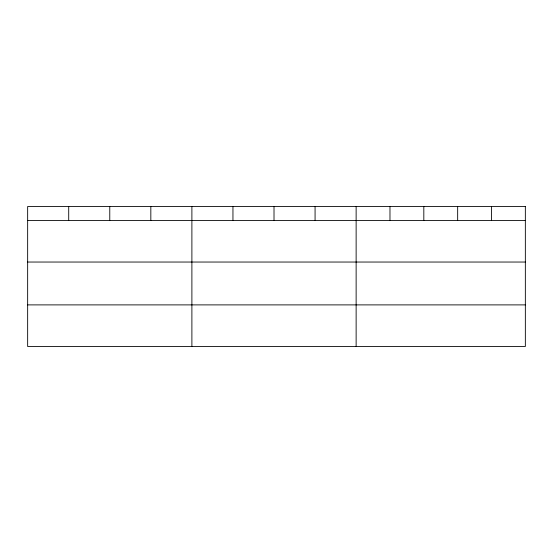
<?xml version="1.0" encoding="UTF-8"?>
<svg xmlns="http://www.w3.org/2000/svg" width="553" height="553" viewBox="0 0 553 553"><rect width="100%" height="100%" fill="white"/><g stroke="black" fill="none" stroke-linecap="round" stroke-linejoin="round"><path stroke-width="0.83" d="M27.65 220.447L525.35 220.447M27.65 262.039L525.35 262.039M27.65 304.89L525.35 304.89M491.506 206.518L491.506 220.447M457.663 206.518L457.663 220.447M423.819 206.518L423.819 220.447M389.976 206.518L389.976 220.447M356.132 206.518L356.132 346.482M315.072 206.518L315.072 220.447M274.012 206.518L274.012 220.447M232.951 206.518L232.951 220.447M191.891 206.518L191.891 346.482M150.831 206.518L150.831 220.447M109.771 206.518L109.771 220.447M68.71 206.518L68.71 220.447M525.35 206.518L27.65 206.518L27.65 346.482L525.35 346.482L525.35 206.518"/></g></svg>
